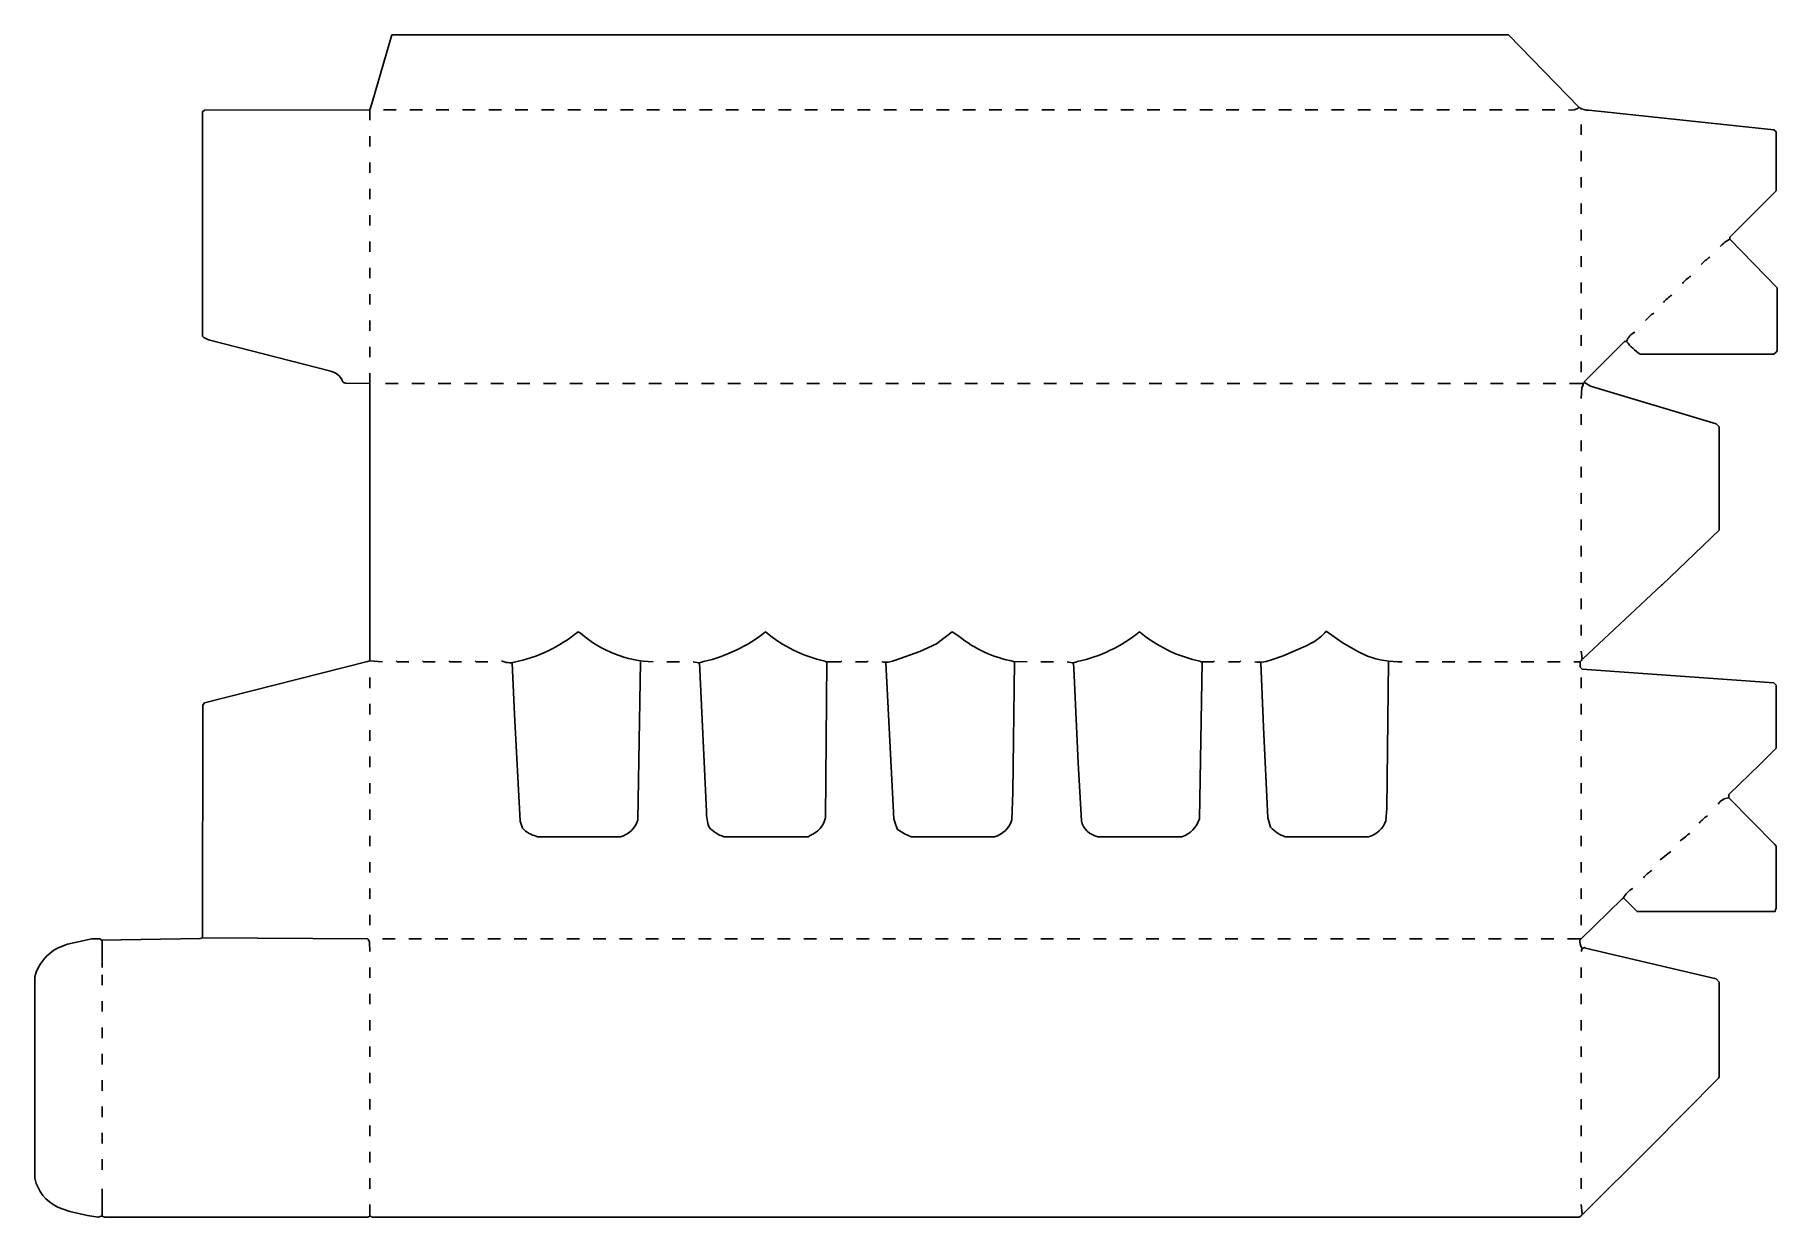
# Model space of a CAD drawing. Extents: x 85 to 1739, y 59 to 1181.
import ezdxf

# ---------------------------------------------------------------- set-up
doc = ezdxf.new("R2010")
doc.units = 0
doc.layers.get('0').update_dxf_attribs({"linetype": 'CONTINUOUS'})

msp = doc.modelspace()

# ---------------------------------------------------------------- linework, layer by layer
at = {"color": 250, "linetype": 'CONTINUOUS'}
for points in [[(1685, 980, -0.123106), (1694, 987), (1694, 989), (1730, 1025), (1731, 1026), (1738, 1033), (1738, 1089), (1736, 1091), (1568.955446, 1108.554455), (1560.044554, 1109.445545, -0.126172), (1551, 1112), (1484, 1181), (424, 1181), (405.3, 1116.9), (403, 1110), (403, 1100)], [(403, 850), (380.019931, 850.478336, -0.339217), (376.769231, 852.846154, 0.252283), (365.9, 861.7), (251.088235, 891.352941, -0.134548), (244, 895), (244, 1108), (246.003144, 1109.503184), (403, 1110)], [(1541, 1110, 0.23154), (1551, 1112)], [(1596, 890, 0.07059), (1609, 878), (1736, 878), (1738, 880), (1739, 881), (1739, 941), (1694, 987)], [(1667, 963, -0.064905), (1675, 970)], [(1649, 945, -0.071068), (1657, 952)], [(1631, 927, -0.071068), (1639, 934)], [(1614, 910, -0.071068), (1622, 917)], [(1553, 836), (1553.45082, 845.959016, 0.101173), (1555, 850), (1556, 851), (1556.2, 851.9), (1594, 890), (1596, 890, -0.205383), (1604, 899)], [(1693, 457), (1693, 460), (1723, 489), (1738, 504), (1738, 564), (1736, 566), (1554, 579), (1552, 581), (1552, 586, 0.184026), (1554, 589), (1554.9, 589.2), (1629.1, 658.8), (1629.9, 659.2), (1684, 711), (1684, 809), (1681, 812), (1561.911765, 847.647059), (1556, 851)], [(672, 586, -0.177044), (603.153846, 613.230769), (600.8, 614.4, -0.119356), (540.1, 585.7, -0.183454), (528, 587)], [(710, 586), (715, 585), (718.1, 585.7), (719.9, 586.3, 0.111466), (778.647059, 614.411765, 0.121194), (834.911765, 586.647059), (836, 586), (850, 586), (851, 587)], [(889, 586, 0.158292), (900.911765, 587.352941), (902.1, 587.7), (925.1, 595.7), (941, 603), (943.9, 605.2), (955.8, 614.4), (962.18, 610.24, 0.123225), (1014.032995, 586.461929), (1027, 586)], [(1065, 586), (1070, 585), (1073.1, 585.7), (1074.9, 586.3, 0.116801), (1133.7, 614.4, 0.122608), (1190.911765, 586.647059), (1192, 586), (1204, 586), (1205, 587)], [(1243, 586, 0.1544), (1259.911765, 588.352941), (1270.1, 591.7), (1291.1, 600.8), (1297.9, 604.2, 0.073608), (1311, 615), (1326.153846, 604.230769), (1340.9, 595.8), (1350.1, 591.3, 0.090909), (1383, 586)], [(538, 585), (540.476289, 536.021649), (545.7, 434.9), (548, 428, 0.09231), (554.153846, 423.230769, 0.092452), (560.911765, 420.647059), (562, 420), (641, 420, 0.259583), (657.511892, 436.011351), (660, 586)], [(716, 585), (722.475113, 444.022624, 0.074086), (725, 429, 0.12133), (739, 420), (819, 420), (820.9, 421.2, 0.258124), (835.50704, 438.006847), (837, 586)], [(893, 585), (900.472376, 437.024862), (902.2, 431.1), (904, 427), (911.2, 422.4), (912.9, 421.7), (917, 420), (996, 420, 0.259387), (1012.519178, 436.017808), (1013.480822, 461.982192), (1015, 586)], [(1071, 585), (1071.524887, 572.977376), (1075.475113, 490.022624), (1078.458824, 435.035294, 0.281915), (1094, 420), (1174, 420, 0.239511), (1190.508767, 437.00847), (1193, 586)], [(1249, 585), (1251.475113, 524.022624), (1255.615385, 437.923077), (1258, 429, 0.12133), (1272, 420), (1351, 420, 0.23956), (1367.541176, 435.035294), (1368.458824, 446.964706), (1370, 586)], [(1593, 362), (1606, 349), (1737, 349), (1737.3, 350.9), (1738, 352), (1738, 411), (1736.750063, 412.755617), (1693, 457, 0.225285), (1683, 451)], [(1665, 433, -0.071068), (1673, 440)], [(1647, 416), (1652, 420, -0.150174), (1656, 423)], [(1612, 381, -0.071068), (1620, 388)], [(1540, 323), (1553, 323), (1591.9, 361.2), (1593, 362, -0.140771), (1602, 371)], [(403, 311), (402.554455, 319.955446, 0.159374), (401, 323), (244, 324), (241.994625, 323.494507), (148, 322), (147, 323), (139, 323), (115.9, 318.2), (107.1, 314.7, 0.209773), (85, 287), (85, 96), (86.384615, 91.076923, 0.225455), (110.1, 67.2), (118.1, 64.3), (135.044554, 60.445545), (145, 59), (148.1, 59.8), (149, 60), (151, 59), (401, 59), (403, 60), (403.9, 59.8), (405, 59), (1551, 59, 0.226662), (1554, 62), (1554.9, 62.2), (1619, 126), (1683.2, 190.9), (1684, 192), (1684, 282), (1681, 285), (1557.088235, 314.352941), (1556, 315), (1554, 314)], [(1553, 311), (1554, 314, -0.225288), (1552, 323)]]:
    msp.add_lwpolyline(points, format="xyb", dxfattribs=at)
for points in [[(416, 1110), (428, 1110)], [(441, 1110), (453, 1110)], [(466, 1110), (478, 1110)], [(491, 1110), (503, 1110)], [(516, 1110), (528, 1110)], [(541, 1110), (553, 1110)], [(566, 1110), (578, 1110)], [(591, 1110), (603, 1110)], [(616, 1110), (628, 1110)], [(641, 1110), (653, 1110)], [(666, 1110), (678, 1110)], [(691, 1110), (703, 1110)], [(716, 1110), (728, 1110)], [(741, 1110), (753, 1110)], [(766, 1110), (778, 1110)], [(791, 1110), (803, 1110)], [(816, 1110), (828, 1110)], [(841, 1110), (853, 1110)], [(866, 1110), (878, 1110)], [(891, 1110), (903, 1110)], [(916, 1110), (928, 1110)], [(941, 1110), (953, 1110)], [(966, 1110), (978, 1110)], [(991, 1110), (1003, 1110)], [(1016, 1110), (1028, 1110)], [(1041, 1110), (1053, 1110)], [(1066, 1110), (1078, 1110)], [(1091, 1110), (1103, 1110)], [(1116, 1110), (1128, 1110)], [(1141, 1110), (1153, 1110)], [(1166, 1110), (1178, 1110)], [(1191, 1110), (1203, 1110)], [(1216, 1110), (1228, 1110)], [(1241, 1110), (1253, 1110)], [(1266, 1110), (1278, 1110)], [(1291, 1110), (1303, 1110)], [(1316, 1110), (1328, 1110)], [(1341, 1110), (1353, 1110)], [(1366, 1110), (1378, 1110)], [(1391, 1110), (1403, 1110)], [(1416, 1110), (1428, 1110)], [(1441, 1110), (1453, 1110)], [(1466, 1110), (1478, 1110)], [(1491, 1110), (1503, 1110)], [(1516, 1110), (1528, 1110)], [(1553, 1086), (1553, 1096)], [(403, 1075), (403, 1085)], [(403, 1050), (403, 1060)], [(1553, 1061), (1553, 1071)], [(1553, 1036), (1553, 1046)], [(403, 1025), (403, 1035)], [(403, 1000), (403, 1010)], [(1553, 1011), (1553, 1021)], [(1553, 986), (1553, 996)], [(403, 975), (403, 985)], [(403, 950), (403, 960)], [(1553, 961), (1553, 971)], [(1553, 936), (1553, 946)], [(403, 925), (403, 935)], [(403, 900), (403, 910)], [(1553, 911), (1553, 921)], [(1553, 886), (1553, 896)], [(403, 875), (403, 885)], [(1553, 861), (1553, 871)], [(244, 324), (244.497738, 544.997758), (246, 547), (400.9, 586.2), (403, 587), (403, 850), (403, 860)], [(418, 850), (430, 850)], [(443, 850), (455, 850)], [(468, 850), (480, 850)], [(493, 850), (505, 850)], [(518, 850), (530, 850)], [(543, 850), (555, 850)], [(568, 850), (580, 850)], [(593, 850), (605, 850)], [(618, 850), (630, 850)], [(643, 850), (655, 850)], [(668, 850), (680, 850)], [(693, 850), (705, 850)], [(718, 850), (730, 850)], [(743, 850), (755, 850)], [(768, 850), (780, 850)], [(793, 850), (805, 850)], [(818, 850), (830, 850)], [(843, 850), (855, 850)], [(868, 850), (880, 850)], [(893, 850), (905, 850)], [(918, 850), (930, 850)], [(943, 850), (955, 850)], [(968, 850), (980, 850)], [(993, 850), (1005, 850)], [(1018, 850), (1030, 850)], [(1043, 850), (1055, 850)], [(1068, 850), (1080, 850)], [(1093, 850), (1105, 850)], [(1118, 850), (1130, 850)], [(1143, 850), (1155, 850)], [(1168, 850), (1179, 850)], [(1192, 850), (1204, 850)], [(1217, 850), (1229, 850)], [(1242, 850), (1254, 850)], [(1267, 850), (1279, 850)], [(1292, 850), (1304, 850)], [(1317, 850), (1329, 850)], [(1342, 850), (1354, 850)], [(1367, 850), (1379, 850)], [(1392, 850), (1404, 850)], [(1417, 850), (1429, 850)], [(1442, 850), (1454, 850)], [(1467, 850), (1479, 850)], [(1492, 850), (1504, 850)], [(1517, 850), (1529, 850)], [(1542, 850), (1555, 850)], [(1553, 811), (1553, 821)], [(1553, 786), (1553, 796)], [(1553, 761), (1553, 771)], [(1553, 736), (1553, 746)], [(1553, 711), (1553, 721)], [(1553, 686), (1553, 696)], [(1553, 661), (1553, 671)], [(1553, 636), (1553, 646)], [(1553, 611), (1553, 621)], [(1554, 589), (1553, 596)], [(403, 561), (403, 571)], [(1553, 561), (1553, 571)], [(403, 536), (403, 546)], [(1553, 536), (1553, 546)], [(403, 511), (403, 521)], [(1553, 511), (1553, 521)], [(403, 486), (403, 496)], [(1553, 486), (1553, 496)], [(403, 461), (403, 471)], [(1553, 461), (1553, 471)], [(403, 436), (403, 446)], [(1553, 436), (1553, 446)], [(403, 411), (403, 421)], [(1553, 411), (1553, 421)], [(1628, 398), (1638, 406)], [(403, 386), (403, 396)], [(1553, 386), (1553, 396)], [(403, 361), (403, 371)], [(1553, 361), (1553, 371)], [(403, 336), (403, 346)], [(1553, 336), (1553, 346)], [(149, 296), (149, 322)], [(415, 323), (427, 323)], [(440, 323), (452, 323)], [(465, 323), (477, 323)], [(490, 323), (502, 323)], [(515, 323), (527, 323)], [(540, 323), (552, 323)], [(565, 323), (577, 323)], [(590, 323), (602, 323)], [(615, 323), (627, 323)], [(640, 323), (652, 323)], [(665, 323), (677, 323)], [(690, 323), (702, 323)], [(715, 323), (727, 323)], [(740, 323), (752, 323)], [(765, 323), (777, 323)], [(790, 323), (802, 323)], [(815, 323), (827, 323)], [(840, 323), (852, 323)], [(865, 323), (877, 323)], [(890, 323), (902, 323)], [(915, 323), (927, 323)], [(940, 323), (952, 323)], [(965, 323), (977, 323)], [(990, 323), (1002, 323)], [(1015, 323), (1027, 323)], [(1040, 323), (1052, 323)], [(1065, 323), (1077, 323)], [(1090, 323), (1102, 323)], [(1115, 323), (1127, 323)], [(1140, 323), (1152, 323)], [(1165, 323), (1177, 323)], [(1190, 323), (1202, 323)], [(1215, 323), (1227, 323)], [(1240, 323), (1252, 323)], [(1265, 323), (1277, 323)], [(1290, 323), (1302, 323)], [(1315, 323), (1327, 323)], [(1340, 323), (1352, 323)], [(1365, 323), (1377, 323)], [(1390, 323), (1402, 323)], [(1415, 323), (1427, 323)], [(1440, 323), (1452, 323)], [(1465, 323), (1477, 323)], [(1490, 323), (1502, 323)], [(1515, 323), (1527, 323)], [(149, 279), (149, 289)], [(403, 286), (403, 296)], [(1553, 286), (1553, 296)], [(403, 261), (403, 271)], [(1553, 261), (1553, 271)], [(149, 254), (149, 264)], [(149, 229), (149, 239)], [(403, 236), (403, 246)], [(1553, 236), (1553, 246)], [(403, 211), (403, 221)], [(1553, 211), (1553, 221)], [(149, 204), (149, 214)], [(149, 179), (149, 189)], [(403, 186), (403, 196)], [(1553, 186), (1553, 196)], [(403, 161), (403, 171)], [(1553, 161), (1553, 171)], [(149, 154), (149, 164)], [(149, 129), (149, 139)], [(403, 136), (403, 146)], [(1553, 136), (1553, 146)], [(403, 111), (403, 121)], [(1553, 111), (1553, 121)], [(149, 104), (149, 114)], [(149, 60), (149, 86)], [(403, 86), (403, 96)], [(1553, 86), (1553, 96)], [(403, 60), (403, 71)], [(1554, 62), (1553, 71)]]:
    msp.add_lwpolyline(points, dxfattribs=at)
at = {"color": 251, "linetype": 'CONTINUOUS'}
for points in [[(415, 586), (403, 587)], [(685, 586), (697, 586)], [(1040, 586), (1052, 586)], [(1396, 586), (1408, 586)], [(1421, 586), (1433, 586)], [(1446, 586), (1458, 586)], [(1471, 586), (1483, 586)], [(1496, 586), (1508, 586)], [(1521, 586), (1533, 586)], [(1546, 586), (1552, 586)]]:
    msp.add_lwpolyline(points, dxfattribs=at)
at = {"color": 252, "linetype": 'CONTINUOUS'}
for points in [[(440, 586), (429, 586), (428, 587)], [(465, 586), (454, 586), (453, 587)], [(490, 586), (479, 586), (478, 587)], [(515, 586), (504, 586), (503, 587)], [(864, 586), (875, 586), (876, 587)], [(1218, 586), (1229, 586), (1230, 587)]]:
    msp.add_lwpolyline(points, dxfattribs=at)

doc.saveas('drawing.dxf')
